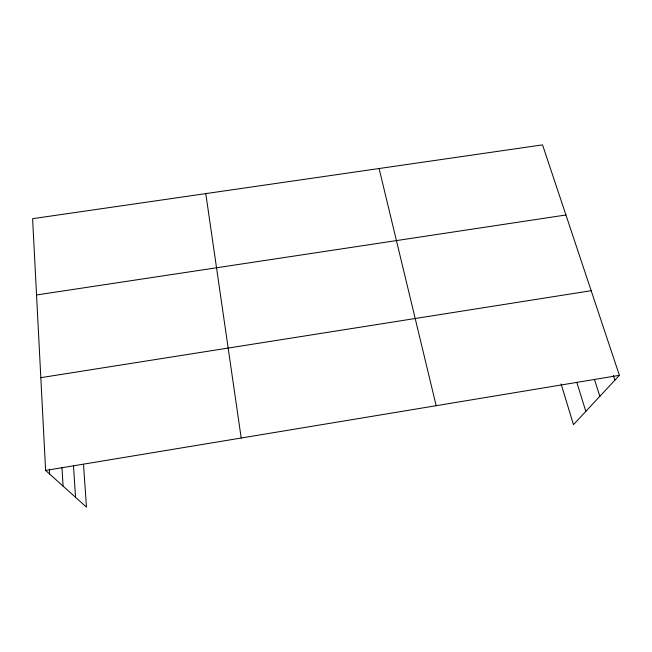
<?xml version="1.0" encoding="UTF-8"?>
<svg xmlns="http://www.w3.org/2000/svg" width="652" height="652" viewBox="0 0 652 652"><rect width="100%" height="100%" fill="white"/><g stroke="black" fill="none" stroke-linecap="round" stroke-linejoin="round"><path stroke-width="0.98" d="M83.497 464.24L86.48 507.134L45.616 470.434L32.6 218.681L542.545 144.866L619.4 375.332L573.458 424.648L561.095 383.955M45.616 470.434L619.4 375.332M40.823 377.663L591.177 290.702M36.545 294.973L565.928 214.981M613.353 375.47L614.901 380.157M594.428 379.391L599.856 396.31M576.767 382.276L585.83 411.363M379.089 168.526L436.18 405.699M205.779 193.611L241.199 438.022M73.489 465.691L75.534 497.305M61.964 467.468L63.073 486.115M49.381 469.122L49.642 474.053"/></g></svg>
